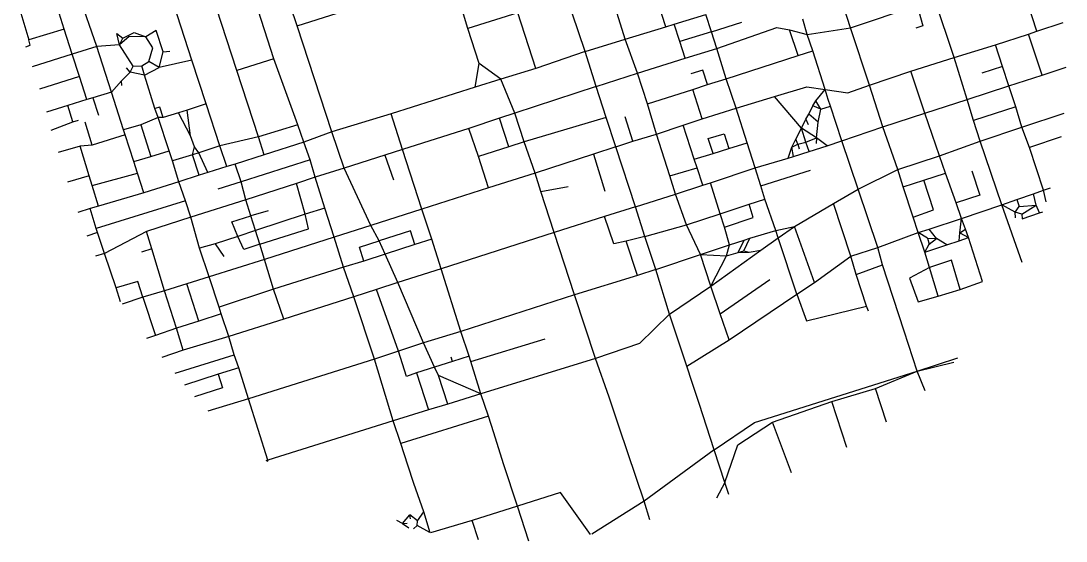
# Model space of a CAD drawing. Header units: metres. Extents: x 629109 to 631827, y 4833405 to 4836727.
# Drawn here: x 629382 to 631820, y 4833405 to 4834619 of the extents above; entities that cross this region are included whole.
import ezdxf

# ---------------------------------------------------------------- set-up
doc = ezdxf.new("R2010")
doc.units = ezdxf.units.M

msp = doc.modelspace()

# ---------------------------------------------------------------- linework, layer by layer
at = {"layer": 'ROADS'}
for points in [[(630026.4, 4834607.3), (629962.5, 4834796.5)], [(629972, 4834529.8), (629892, 4834780.2)], [(630886.6, 4834604.6), (630827.7, 4834787.9)], [(629885.7, 4834502.7), (629803, 4834756.7)], [(630424.5, 4834601.1), (630379.4, 4834752.1)], [(630792, 4834576.2), (630735.1, 4834758.6)], [(629781.1, 4834527.4), (629712.7, 4834736.8)], [(630698.5, 4834547.5), (630637.3, 4834726.6)], [(629559, 4834559.2), (629518, 4834678.2)], [(631317.5, 4834602.5), (631292.9, 4834677.8)], [(629483, 4834599), (629463.2, 4834661.3)], [(631317.5, 4834602.5), (631472.8, 4834654.5)], [(631472.8, 4834654.5), (631486, 4834606.8), (631469.5, 4834601.4)], [(631558.8, 4834532.9), (631514, 4834668.5)], [(631752, 4834594.4), (631729.8, 4834663.8)], [(629382, 4834636.6), (629400.1, 4834574.8)], [(630026.4, 4834607.3), (630119.6, 4834637)], [(630541.6, 4834637.8), (630424.5, 4834601.1)], [(630582.9, 4834507.9), (630541.6, 4834637.8)], [(630906.3, 4834611.3), (630979.6, 4834633.8)], [(630992.8, 4834593.3), (630979.6, 4834633.8)], [(629483, 4834599), (629400.1, 4834574.8)], [(629501.3, 4834541.4), (629483, 4834599)], [(630107.6, 4834359.6), (630026.4, 4834607.3)], [(630450.8, 4834519), (630424.5, 4834601.1)], [(630792, 4834576.2), (630886.6, 4834604.6)], [(630886.6, 4834604.6), (630906.3, 4834611.3)], [(630919.1, 4834570.6), (630906.3, 4834611.3)], [(630992.8, 4834593.3), (631063.6, 4834615.6)], [(631005.2, 4834554.6), (631145.5, 4834603.3)], [(631145.5, 4834603.3), (631175, 4834597.6)], [(631216.2, 4834587), (631206.2, 4834623)], [(631216.2, 4834587), (631317.5, 4834602.5)], [(631361.6, 4834468.4), (631317.5, 4834602.5)], [(631752, 4834594.4), (631813.5, 4834615.2)], [(629393.1, 4834558.3), (629403.9, 4834561.8), (629400.1, 4834574.8)], [(629611.6, 4834562.6), (629605.7, 4834589.6), (629620.1, 4834578.7)], [(629673.7, 4834581.7), (629634.3, 4834582.6), (629611.6, 4834562.6)], [(629611.6, 4834562.6), (629620.1, 4834578.7)], [(629620.1, 4834578.7), (629646.3, 4834591.6), (629673.7, 4834581.7)], [(629714.1, 4834546.5), (629697.5, 4834596), (629673.7, 4834581.7)], [(629680.5, 4834524), (629689.9, 4834555.6), (629673.7, 4834581.7)], [(630698.5, 4834547.5), (630792, 4834576.2)], [(630820.4, 4834496.9), (630792, 4834576.2)], [(630992.8, 4834593.3), (630919.1, 4834570.6)], [(631005.2, 4834554.6), (630992.8, 4834593.3)], [(631195, 4834537.6), (631175, 4834597.6)], [(631175, 4834597.6), (631216.2, 4834587)], [(631229.1, 4834548.6), (631216.2, 4834587)], [(631655.8, 4834563.2), (631732.2, 4834588)], [(631732.2, 4834588), (631752, 4834594.4)], [(631764.4, 4834492.3), (631732.2, 4834588)], [(629559, 4834559.2), (629501.3, 4834541.4)], [(629611.6, 4834562.6), (629559, 4834559.2)], [(629593.1, 4834452.6), (629559, 4834559.2)], [(629643.5, 4834513.4), (629611.6, 4834562.6)], [(630931.6, 4834531.9), (630919.1, 4834570.6)], [(630931.6, 4834531.9), (631005.2, 4834554.6)], [(631026.9, 4834483.5), (631005.2, 4834554.6)], [(631558.8, 4834532.9), (631655.8, 4834563.2)], [(631671.6, 4834512.3), (631655.8, 4834563.2)], [(629501.3, 4834541.4), (629408.1, 4834511.8)], [(629518.3, 4834489.1), (629501.3, 4834541.4)], [(629704.4, 4834509.9), (629714.1, 4834546.5)], [(629781.1, 4834527.4), (629704.4, 4834509.9)], [(629714.1, 4834546.5), (629729.3, 4834547.8)], [(629814.4, 4834425), (629781.1, 4834527.4)], [(629972, 4834529.8), (629885.7, 4834502.7)], [(630027.9, 4834376.5), (629972, 4834529.8)], [(630698.5, 4834547.5), (630582.9, 4834507.9)], [(630724, 4834465.7), (630698.5, 4834547.5)], [(630820.4, 4834496.9), (630931.6, 4834531.9)], [(631026.9, 4834483.5), (631195, 4834537.6)], [(631195, 4834537.6), (631229.1, 4834548.6)], [(631257.9, 4834458.9), (631229.1, 4834548.6)], [(631458, 4834501.6), (631558.8, 4834532.9)], [(631589.6, 4834435.3), (631558.8, 4834532.9)], [(629636.5, 4834499.3), (629628.3, 4834508.8)], [(629636.5, 4834499.3), (629643.5, 4834513.4)], [(629643.5, 4834513.4), (629664, 4834513.9)], [(629664, 4834513.9), (629680.5, 4834524)], [(629670.3, 4834492.3), (629664, 4834513.9)], [(629670.3, 4834492.3), (629704.4, 4834509.9)], [(629704.4, 4834509.9), (629680.5, 4834524)], [(629935.9, 4834348), (629885.7, 4834502.7)], [(630441.9, 4834464.1), (630450.8, 4834519)], [(630501.3, 4834483), (630450.8, 4834519)], [(630582.9, 4834507.9), (630501.3, 4834483)], [(630983.7, 4834470), (630972.8, 4834503.8), (630945.1, 4834495)], [(631361.6, 4834468.4), (631458, 4834501.6)], [(631490.7, 4834403.2), (631458, 4834501.6)], [(631671.6, 4834512.3), (631623.4, 4834496.5)], [(631686.5, 4834466.8), (631671.6, 4834512.3)], [(631764.4, 4834492.3), (631820.3, 4834510.7)], [(629518.3, 4834489.1), (629425.1, 4834459.2)], [(629535.9, 4834435.1), (629518.3, 4834489.1)], [(629593.1, 4834452.6), (629616.7, 4834478.5)], [(629616.7, 4834478.5), (629636.5, 4834499.3)], [(629617.7, 4834468.2), (629616.7, 4834478.5)], [(629670.3, 4834492.3), (629636.5, 4834499.3)], [(629694.3, 4834414), (629670.3, 4834492.3)], [(630501.3, 4834483), (630441.9, 4834464.1)], [(630533.9, 4834403.2), (630501.3, 4834483)], [(630724, 4834465.7), (630820.4, 4834496.9)], [(630843.5, 4834424.8), (630820.4, 4834496.9)], [(630983.7, 4834470), (631026.9, 4834483.5)], [(631050.5, 4834414.9), (631026.9, 4834483.5)], [(631686.5, 4834466.8), (631764.4, 4834492.3)], [(629593.1, 4834452.6), (629549.8, 4834439.3)], [(629621.5, 4834364.3), (629593.1, 4834452.6)], [(630441.9, 4834464.1), (630245.4, 4834401.6)], [(630724, 4834465.7), (630533.9, 4834403.2)], [(630747.2, 4834393.5), (630724, 4834465.7)], [(630843.5, 4834424.8), (630949.2, 4834458.7)], [(630949.2, 4834458.7), (630983.7, 4834470)], [(630971.2, 4834389.9), (630949.2, 4834458.7)], [(631139.8, 4834442.1), (631215.1, 4834464.7), (631257.9, 4834458.9)], [(631236.1, 4834432.5), (631257.9, 4834458.9)], [(631265.5, 4834434.9), (631257.9, 4834458.9)], [(631257.9, 4834458.9), (631311, 4834450.9)], [(631311, 4834450.9), (631361.6, 4834468.4)], [(631392.9, 4834371.3), (631361.6, 4834468.4)], [(631589.6, 4834435.3), (631686.5, 4834466.8)], [(631702.8, 4834418.2), (631686.5, 4834466.8)], [(629535.9, 4834435.1), (629491.1, 4834421.2)], [(629549.8, 4834439.3), (629535.9, 4834435.1)], [(629549.8, 4834439.3), (629562.9, 4834398.8)], [(631050.5, 4834414.9), (631139.8, 4834442.1)], [(631202.8, 4834368), (631139.8, 4834442.1)], [(631229.8, 4834420.2), (631236.1, 4834432.5)], [(631248.3, 4834412.8), (631236.1, 4834432.5)], [(631270.8, 4834419.4), (631265.5, 4834434.9)], [(631490.7, 4834403.2), (631589.6, 4834435.3)], [(631604.5, 4834386.2), (631589.6, 4834435.3)], [(629491.1, 4834421.2), (629441.3, 4834405.3)], [(629503, 4834383.4), (629491.1, 4834421.2)], [(629714.2, 4834393.2), (629706.4, 4834417.6), (629694.3, 4834414)], [(629701.9, 4834393.2), (629694.3, 4834414)], [(629749.4, 4834404.2), (629714.2, 4834393.2)], [(629769.6, 4834410.1), (629749.4, 4834404.2)], [(629777.8, 4834350.7), (629749.4, 4834404.2)], [(629814.4, 4834425), (629769.6, 4834410.1)], [(629777.8, 4834350.7), (629769.6, 4834410.1)], [(629846.3, 4834326.8), (629814.4, 4834425)], [(630864.7, 4834354), (630843.5, 4834424.8)], [(630971.2, 4834389.9), (631050.5, 4834414.9)], [(631076.6, 4834334.5), (631050.5, 4834414.9)], [(631219.9, 4834401), (631229.8, 4834420.2)], [(631248.3, 4834412.8), (631229.8, 4834420.2)], [(631242.2, 4834382.7), (631248.3, 4834412.8)], [(631248.3, 4834412.8), (631270.8, 4834419.4)], [(631296.9, 4834339.1), (631270.8, 4834419.4)], [(631702.8, 4834418.2), (631604.5, 4834386.2)], [(631717, 4834370.8), (631702.8, 4834418.2)], [(629452.9, 4834363.3), (629503, 4834383.4)], [(629503, 4834383.4), (629516, 4834387.2)], [(629548.3, 4834329), (629531.5, 4834382.3)], [(629701.9, 4834393.2), (629661.5, 4834376.5)], [(629727.6, 4834315.7), (629701.9, 4834393.2)], [(629714.2, 4834393.2), (629701.9, 4834393.2)], [(630245.4, 4834401.6), (630107.6, 4834359.6)], [(630272, 4834318.5), (630245.4, 4834401.6)], [(630498.4, 4834391.5), (630427.1, 4834367.6)], [(630533.9, 4834403.2), (630498.4, 4834391.5)], [(630519.9, 4834325.1), (630498.4, 4834391.5)], [(630556.4, 4834336.5), (630533.9, 4834403.2)], [(630747.2, 4834393.5), (630556.4, 4834336.5)], [(630770, 4834324.7), (630747.2, 4834393.5)], [(630809.3, 4834337.7), (630791.4, 4834394.6)], [(630926.6, 4834375.5), (630971.2, 4834389.9)], [(631202.8, 4834368), (631213.4, 4834389.2)], [(631213.4, 4834389.2), (631219.9, 4834401)], [(631213.4, 4834389.2), (631218.4, 4834376.9)], [(631242.2, 4834382.7), (631219.9, 4834401)], [(631238.2, 4834345.6), (631242.2, 4834382.7)], [(631392.9, 4834371.3), (631490.7, 4834403.2)], [(631524.9, 4834303.7), (631490.7, 4834403.2)], [(631619.5, 4834338.3), (631604.5, 4834386.2)], [(631717, 4834370.8), (631815.7, 4834403.3)], [(629661.5, 4834376.5), (629621.5, 4834364.3)], [(629625.1, 4834352.5), (629621.5, 4834364.3)], [(629661.5, 4834376.5), (629685.1, 4834302.3)], [(630027.9, 4834376.5), (629935.9, 4834348)], [(630041.9, 4834336), (630027.9, 4834376.5)], [(630107.6, 4834359.6), (630041.9, 4834336)], [(630136.4, 4834275.1), (630107.6, 4834359.6)], [(630427.1, 4834367.6), (630272, 4834318.5)], [(630449.7, 4834302.4), (630427.1, 4834367.6)], [(630864.7, 4834354), (630926.6, 4834375.5)], [(630953, 4834296), (630926.6, 4834375.5)], [(630996.9, 4834309.3), (630985, 4834344.6), (631022.8, 4834355.4), (631033.4, 4834321.2)], [(631190.1, 4834343), (631202.8, 4834368)], [(631213.5, 4834335.3), (631202.8, 4834368)], [(631238.2, 4834345.6), (631202.8, 4834368)], [(631296.9, 4834339.1), (631392.9, 4834371.3)], [(631427.8, 4834272.1), (631392.9, 4834371.3)], [(631619.5, 4834338.3), (631717, 4834370.8)], [(631734.6, 4834323.2), (631717, 4834370.8)], [(629625.1, 4834352.5), (629548.3, 4834329)], [(629645.2, 4834290.4), (629625.1, 4834352.5)], [(629787.3, 4834324.4), (629777.8, 4834350.7)], [(629935.9, 4834348), (629846.3, 4834326.8)], [(629949.5, 4834305.8), (629935.9, 4834348)], [(630041.9, 4834336), (629949.5, 4834305.8)], [(630056.4, 4834294.1), (630041.9, 4834336)], [(630556.4, 4834336.5), (630519.9, 4834325.1)], [(630581.3, 4834263), (630556.4, 4834336.5)], [(630770, 4834324.7), (630809.3, 4834337.7)], [(630809.3, 4834337.7), (630864.7, 4834354)], [(630896, 4834256.8), (630864.7, 4834354)], [(631033.4, 4834321.2), (631076.6, 4834334.5)], [(631094.7, 4834275.5), (631076.6, 4834334.5)], [(631180.2, 4834323.7), (631190.1, 4834343)], [(631180.2, 4834323.7), (631194.1, 4834330.7)], [(631194.1, 4834330.7), (631190.1, 4834343)], [(631194.1, 4834330.7), (631213.5, 4834335.3)], [(631194.1, 4834330.7), (631197.5, 4834320.3)], [(631213.5, 4834335.3), (631238.2, 4834345.6)], [(631220.6, 4834313.7), (631213.5, 4834335.3)], [(631238.2, 4834345.6), (631237.5, 4834332.9)], [(631263.2, 4834327.5), (631238.2, 4834345.6)], [(631263.2, 4834327.5), (631296.9, 4834339.1)], [(631335.4, 4834225.7), (631296.9, 4834339.1)], [(631524.9, 4834303.7), (631619.5, 4834338.3)], [(631670.2, 4834189.5), (631619.5, 4834338.3)], [(631808.7, 4834348.1), (631734.6, 4834323.2)], [(629520.4, 4834326.2), (629468.6, 4834311.9)], [(629548.3, 4834329), (629520.4, 4834326.2)], [(629541.4, 4834257.2), (629520.4, 4834326.2)], [(629685.1, 4834302.3), (629727.6, 4834315.7)], [(629735.3, 4834291.8), (629727.6, 4834315.7)], [(629781.9, 4834306.4), (629735.3, 4834291.8)], [(629781.9, 4834306.4), (629787.3, 4834324.4)], [(629797, 4834310.9), (629781.9, 4834306.4)], [(629798, 4834258.4), (629781.9, 4834306.4)], [(629797, 4834310.9), (629787.3, 4834324.4)], [(629846.3, 4834326.8), (629797, 4834310.9)], [(629818.2, 4834264.5), (629797, 4834310.9)], [(629862.6, 4834278.5), (629846.3, 4834326.8)], [(630272, 4834318.5), (630231.1, 4834305.2)], [(630317.5, 4834179.3), (630272, 4834318.5)], [(630519.9, 4834325.1), (630449.7, 4834302.4)], [(630718.1, 4834308), (630581.3, 4834263)], [(630770, 4834324.7), (630718.1, 4834308)], [(630718.1, 4834308), (630744.5, 4834221.2)], [(630815.7, 4834185.1), (630770, 4834324.7)], [(630953, 4834296), (630996.9, 4834309.3)], [(630996.9, 4834309.3), (631033.4, 4834321.2)], [(631172.1, 4834298.2), (631180.2, 4834323.7)], [(631184.1, 4834302), (631180.2, 4834323.7)], [(631184.1, 4834302), (631220.6, 4834313.7)], [(631220.6, 4834313.7), (631263.2, 4834327.5)], [(631767.3, 4834223.6), (631734.6, 4834323.2)], [(629645.2, 4834290.4), (629685.1, 4834302.3)], [(629653.8, 4834263.6), (629645.2, 4834290.4)], [(629750.5, 4834243.3), (629735.3, 4834291.8)], [(629882.2, 4834284.7), (629862.6, 4834278.5)], [(629949.5, 4834305.8), (629882.2, 4834284.7)], [(629895.9, 4834242.8), (629882.2, 4834284.7)], [(630056.4, 4834294.1), (629895.9, 4834242.8)], [(630068.6, 4834253.7), (630056.4, 4834294.1)], [(630231.1, 4834305.2), (630136.4, 4834275.1)], [(630231.1, 4834305.2), (630251.2, 4834247.7)], [(630473, 4834229.2), (630449.7, 4834302.4)], [(630959.3, 4834275.7), (630953, 4834296)], [(631094.7, 4834275.5), (631172.1, 4834298.2)], [(631172.1, 4834298.2), (631184.1, 4834302)], [(631427.8, 4834272.1), (631524.9, 4834303.7)], [(631539.2, 4834263.4), (631524.9, 4834303.7)], [(629548.6, 4834234.5), (629653.8, 4834263.6)], [(629668.4, 4834217.5), (629653.8, 4834263.6)], [(629798, 4834258.4), (629750.5, 4834243.3)], [(629818.2, 4834264.5), (629798, 4834258.4)], [(629862.6, 4834278.5), (629818.2, 4834264.5)], [(630136.4, 4834275.1), (630068.6, 4834253.7)], [(630198.3, 4834141), (630136.4, 4834275.1)], [(630581.3, 4834263), (630473, 4834229.2)], [(630594.9, 4834220.7), (630581.3, 4834263)], [(630896, 4834256.8), (630959.3, 4834275.7)], [(630973, 4834235.3), (630959.3, 4834275.7)], [(630990.5, 4834240.8), (631094.7, 4834275.5)], [(631108, 4834233.4), (631094.7, 4834275.5)], [(631108, 4834233.4), (631223.9, 4834270.7)], [(631335.4, 4834225.7), (631427.8, 4834272.1)], [(631440.2, 4834231.4), (631427.8, 4834272.1)], [(631488.2, 4834246.9), (631539.2, 4834263.4)], [(631563.5, 4834193.8), (631539.2, 4834263.4)], [(631600, 4834268.9), (631619.1, 4834212), (631563.5, 4834193.8)], [(629541.4, 4834257.2), (629491, 4834242.3)], [(629548.6, 4834234.5), (629541.4, 4834257.2)], [(629563.1, 4834186.6), (629548.6, 4834234.5)], [(629750.5, 4834243.3), (629668.4, 4834217.5)], [(629765.9, 4834198.4), (629750.5, 4834243.3)], [(629895.9, 4834242.8), (629841.7, 4834225.7)], [(629906.7, 4834201.4), (629895.9, 4834242.8)], [(630024.7, 4834239.5), (629906.7, 4834201.4)], [(630068.6, 4834253.7), (630024.7, 4834239.5)], [(630045.3, 4834167.3), (630024.7, 4834239.5)], [(630090.7, 4834181.7), (630068.6, 4834253.7)], [(630908.9, 4834214.4), (630896, 4834256.8)], [(630908.9, 4834214.4), (630973, 4834235.3)], [(630973, 4834235.3), (630990.5, 4834240.8)], [(631013.1, 4834168.8), (630990.5, 4834240.8)], [(631117.7, 4834202.7), (631108, 4834233.4)], [(631440.2, 4834231.4), (631488.2, 4834246.9)], [(631463.4, 4834160.3), (631511.3, 4834177.9), (631488.2, 4834246.9)], [(629668.4, 4834217.5), (629563.1, 4834186.6)], [(630473, 4834229.2), (630317.5, 4834179.3)], [(630594.9, 4834220.7), (630658.5, 4834232.5)], [(630625.7, 4834124.7), (630594.9, 4834220.7)], [(630815.7, 4834185.1), (630908.9, 4834214.4)], [(630934.7, 4834142.9), (630908.9, 4834214.4)], [(631277.5, 4834192.4), (631335.4, 4834225.7)], [(631381.2, 4834089.6), (631335.4, 4834225.7)], [(631463.4, 4834160.3), (631440.2, 4834231.4)], [(631705.2, 4834201.8), (631743.9, 4834215.3)], [(631743.9, 4834215.3), (631767.3, 4834223.6)], [(631750.2, 4834188.5), (631743.9, 4834215.3)], [(631767.3, 4834223.6), (631784.2, 4834229.1)], [(631773.8, 4834196.6), (631767.3, 4834223.6)], [(629563.1, 4834186.6), (629543.5, 4834180.5)], [(629765.9, 4834198.4), (629557.5, 4834133.9)], [(629778.6, 4834160.6), (629765.9, 4834198.4)], [(629906.7, 4834201.4), (629778.6, 4834160.6)], [(629918.5, 4834163.4), (629906.7, 4834201.4)], [(630815.7, 4834185.1), (630743.4, 4834162.5)], [(630837.9, 4834115.7), (630815.7, 4834185.1)], [(631013.1, 4834168.8), (631080.8, 4834190.9)], [(631023.7, 4834137.5), (631090.6, 4834159.9), (631080.8, 4834190.9)], [(631080.8, 4834190.9), (631117.7, 4834202.7)], [(631143, 4834129.2), (631117.7, 4834202.7)], [(631186.6, 4834139), (631277.5, 4834192.4)], [(631317.8, 4834069.3), (631277.5, 4834192.4)], [(631576.1, 4834157.6), (631563.5, 4834193.8)], [(631576.1, 4834157.6), (631670.2, 4834189.5)], [(631670.2, 4834189.5), (631705.2, 4834201.8)], [(631717.5, 4834054.8), (631670.2, 4834189.5)], [(631701.3, 4834172), (631670.2, 4834189.5)], [(631701.3, 4834172), (631710.8, 4834185.3)], [(631705.2, 4834201.8), (631710.8, 4834185.3)], [(631710.8, 4834185.3), (631750.2, 4834188.5)], [(631716.9, 4834167.4), (631750.2, 4834188.5)], [(631758.5, 4834170.5), (631750.2, 4834188.5)], [(629543.5, 4834180.5), (629514.8, 4834171.2)], [(629557.5, 4834133.9), (629543.5, 4834180.5)], [(629778.6, 4834160.6), (629675.1, 4834127.2)], [(629798.9, 4834088.6), (629778.6, 4834160.6)], [(629888.2, 4834115.7), (629874.2, 4834149.6), (629918.5, 4834163.4)], [(629958.7, 4834175.7), (629918.5, 4834163.4)], [(629929.1, 4834129.4), (629918.5, 4834163.4)], [(630045.3, 4834167.3), (629929.1, 4834129.4)], [(629939.4, 4834097.6), (630053.2, 4834133.1), (630045.3, 4834167.3)], [(630090.7, 4834181.7), (630045.3, 4834167.3)], [(630112.9, 4834113.7), (630090.7, 4834181.7)], [(630317.5, 4834179.3), (630198.3, 4834141)], [(630340.3, 4834109.2), (630317.5, 4834179.3)], [(630743.4, 4834162.5), (630625.7, 4834124.7)], [(630793.9, 4834104.9), (630765.5, 4834098.5), (630743.4, 4834162.5)], [(630934.7, 4834142.9), (631013.1, 4834168.8)], [(631023.7, 4834137.5), (631013.1, 4834168.8)], [(631475.1, 4834124.6), (631463.4, 4834160.3)], [(631716.9, 4834167.4), (631701.3, 4834172)], [(631702.3, 4834158.9), (631701.3, 4834172)], [(631716.9, 4834167.4), (631717.6, 4834157), (631758.5, 4834170.5)], [(631758.5, 4834170.5), (631765.8, 4834172.9)], [(630198.3, 4834141), (630112.9, 4834113.7)], [(630217.7, 4834105.3), (630198.3, 4834141)], [(630837.9, 4834115.7), (630934.7, 4834142.9)], [(630967.4, 4834073.7), (630934.7, 4834142.9)], [(631034.7, 4834096.3), (631023.7, 4834137.5)], [(631143, 4834129.2), (631186.6, 4834139)], [(631148.4, 4834112.1), (631186.6, 4834139)], [(631233.3, 4834008.5), (631186.6, 4834139)], [(631500.7, 4834132.9), (631576.1, 4834157.6)], [(631572.4, 4834124.4), (631576.1, 4834157.6)], [(631586, 4834132.5), (631576.1, 4834157.6)], [(629560.9, 4834124.5), (629535.5, 4834116.5)], [(629560.9, 4834124.5), (629557.5, 4834133.9)], [(629576.6, 4834076.1), (629560.9, 4834124.5)], [(629675.1, 4834127.2), (629576.6, 4834076.1)], [(629687.7, 4834087), (629675.1, 4834127.2)], [(629888.2, 4834115.7), (629835.2, 4834098.7)], [(629929.1, 4834129.4), (629888.2, 4834115.7)], [(629939.4, 4834097.6), (629901.9, 4834085.2), (629888.2, 4834115.7)], [(629939.4, 4834097.6), (629929.1, 4834129.4)], [(630112.9, 4834113.7), (629950.5, 4834061.5)], [(630134.6, 4834044.2), (630112.9, 4834113.7)], [(630301.3, 4834096.8), (630291, 4834128.9), (630217.7, 4834105.3)], [(630625.7, 4834124.7), (630362.3, 4834039.9)], [(630673.5, 4833979.7), (630625.7, 4834124.7)], [(630837.9, 4834115.7), (630793.9, 4834104.9)], [(630863.5, 4834038.7), (630837.9, 4834115.7)], [(631068.2, 4834082.3), (631082.6, 4834111.6)], [(631069.5, 4834107.2), (631082.6, 4834111.6)], [(631082.6, 4834111.6), (631143, 4834129.2)], [(631107.8, 4834083.8), (631148.4, 4834112.1)], [(631148.4, 4834112.1), (631143, 4834129.2)], [(631191.8, 4833981.2), (631148.4, 4834112.1)], [(631381.2, 4834089.6), (631475.1, 4834124.6)], [(631475.1, 4834124.6), (631500.7, 4834132.9)], [(631490.4, 4834078.9), (631475.1, 4834124.6)], [(631496.7, 4834111.8), (631475.1, 4834124.6)], [(631496.7, 4834111.8), (631500.9, 4834097.5)], [(631496.7, 4834111.8), (631517.9, 4834111)], [(631517.9, 4834111), (631500.7, 4834132.9)], [(631570.6, 4834105.8), (631572.4, 4834124.4)], [(631570.6, 4834105.8), (631592.9, 4834113.3)], [(631572.4, 4834124.4), (631586, 4834132.5)], [(631572.4, 4834124.4), (631592.9, 4834113.3)], [(631573.1, 4833991.6), (631625.1, 4834010.3), (631592.9, 4834113.3)], [(631592.9, 4834113.3), (631586, 4834132.5)], [(629687.7, 4834087), (629663.1, 4834078.8)], [(629716.6, 4833988.7), (629687.7, 4834087)], [(629835.2, 4834098.7), (629798.9, 4834088.6)], [(629820.9, 4834021.3), (629798.9, 4834088.6)], [(629835.2, 4834098.7), (629855.2, 4834068.8)], [(629950.5, 4834061.5), (629939.4, 4834097.6)], [(630182.2, 4834058.2), (630172, 4834090.5), (630217.7, 4834105.3)], [(630231.4, 4834074.5), (630217.7, 4834105.3)], [(630301.3, 4834096.8), (630231.4, 4834074.5)], [(630340.3, 4834109.2), (630301.3, 4834096.8)], [(630362.3, 4834039.9), (630340.3, 4834109.2)], [(630820.5, 4834024.6), (630793.9, 4834104.9)], [(630967.4, 4834073.7), (631034.7, 4834096.3)], [(631028, 4834070.3), (631034.7, 4834096.3)], [(631034.7, 4834096.3), (631069.5, 4834107.2)], [(631055.2, 4834078.1), (631069.5, 4834107.2)], [(631317.8, 4834069.3), (631381.2, 4834089.6)], [(631392.3, 4834049.6), (631381.2, 4834089.6)], [(631490.4, 4834078.9), (631500.9, 4834097.5)], [(631490.4, 4834078.9), (631541.9, 4834096.2)], [(631500.9, 4834097.5), (631517.9, 4834111)], [(631541.9, 4834096.2), (631517.9, 4834111)], [(631541.9, 4834096.2), (631570.6, 4834105.8)], [(629576.6, 4834076.1), (629556.1, 4834069.5)], [(629604, 4833995.6), (629576.6, 4834076.1)], [(630231.4, 4834074.5), (630182.2, 4834058.2)], [(630261.4, 4834008.1), (630231.4, 4834074.5)], [(630863.5, 4834038.7), (630967.4, 4834073.7)], [(630991.2, 4834000), (630967.4, 4834073.7)], [(630967.4, 4834073.7), (631028, 4834070.3)], [(630991.2, 4834000), (631107.8, 4834083.8)], [(630991.2, 4834000), (631028, 4834070.3)], [(631028, 4834070.3), (631055.2, 4834078.1)], [(631055.2, 4834078.1), (631068.2, 4834082.3)], [(631055.2, 4834078.1), (631080.6, 4834078.6)], [(631068.2, 4834082.3), (631080.6, 4834078.6)], [(631080.6, 4834078.6), (631107.8, 4834083.8)], [(631233.3, 4834008.5), (631317.8, 4834069.3)], [(631330.9, 4834027.1), (631317.8, 4834069.3)], [(631502, 4834043), (631490.4, 4834078.9)], [(629950.5, 4834061.5), (629820.9, 4834021.3)], [(629971.6, 4833992.4), (629950.5, 4834061.5)], [(630134.6, 4834044.2), (629971.6, 4833992.4)], [(630182.2, 4834058.2), (630134.6, 4834044.2)], [(630158.7, 4833975), (630134.6, 4834044.2)], [(630362.3, 4834039.9), (630261.4, 4834008.1)], [(630408.1, 4833893.9), (630362.3, 4834039.9)], [(630863.5, 4834038.7), (630820.5, 4834024.6)], [(630894.8, 4833934.1), (630863.5, 4834038.7)], [(631330.9, 4834027.1), (631392.3, 4834049.6)], [(631442.6, 4833894.8), (631392.3, 4834049.6)], [(631502, 4834043), (631454.9, 4834018.4), (631475.1, 4833962.9), (631522.1, 4833976.6)], [(631573.1, 4833991.6), (631553, 4834060.3), (631502, 4834043)], [(631522.1, 4833976.6), (631502, 4834043)], [(629820.9, 4834021.3), (629769.2, 4834005.2)], [(629844.7, 4833950.5), (629820.9, 4834021.3)], [(630820.5, 4834024.6), (630673.5, 4833979.7)], [(631013.5, 4833935), (631128.9, 4834015.2)], [(631355, 4833953.1), (631330.9, 4834027.1)], [(629666.5, 4833973.6), (629654.6, 4834010.8), (629604, 4833995.6)], [(629614.3, 4833963.4), (629604, 4833995.6)], [(629769.2, 4834005.2), (629716.6, 4833988.7)], [(629796.9, 4833917.8), (629769.2, 4834005.2)], [(629971.6, 4833992.4), (629844.7, 4833950.5)], [(629995.2, 4833922.7), (629971.6, 4833992.4)], [(630211.7, 4833991.6), (630158.7, 4833975)], [(630261.4, 4834008.1), (630211.7, 4833991.6)], [(630262.6, 4833847.6), (630211.7, 4833991.6)], [(630321.2, 4833867.2), (630261.4, 4834008.1)], [(630894.8, 4833934.1), (630991.2, 4834000)], [(631013.5, 4833935), (630991.2, 4834000)], [(631191.8, 4833981.2), (631233.3, 4834008.5)], [(631522.1, 4833976.6), (631573.1, 4833991.6)], [(629666.5, 4833973.6), (629618.2, 4833957.3)], [(629716.6, 4833988.7), (629666.5, 4833973.6)], [(629666.5, 4833973.6), (629696, 4833884.2)], [(629744.7, 4833901.3), (629716.6, 4833988.7)], [(630158.7, 4833975), (629995.2, 4833922.7)], [(630206.7, 4833829.3), (630158.7, 4833975)], [(630673.5, 4833979.7), (630408.1, 4833893.9)], [(630722.5, 4833831), (630673.5, 4833979.7)], [(631033.9, 4833874.4), (631191.8, 4833981.2)], [(631191.8, 4833981.2), (631214.3, 4833918.8), (631355, 4833953.1)], [(629849.3, 4833934.7), (629844.7, 4833950.5)], [(631359, 4833940.9), (631355, 4833953.1)], [(629796.9, 4833917.8), (629744.7, 4833901.3)], [(629849.3, 4833934.7), (629796.9, 4833917.8)], [(629867, 4833882.2), (629849.3, 4833934.7)], [(629995.2, 4833922.7), (629867, 4833882.2)], [(630894.8, 4833934.1), (630825, 4833865.7), (630722.5, 4833831)], [(630935.2, 4833812.6), (630894.8, 4833934.1)], [(631033.9, 4833874.4), (631013.5, 4833935)], [(629744.7, 4833901.3), (629696, 4833884.2)], [(629760.8, 4833850.1), (629744.7, 4833901.3)], [(630408.1, 4833893.9), (630321.2, 4833867.2)], [(630427.4, 4833836), (630408.1, 4833893.9)], [(631473, 4833801.4), (631442.6, 4833894.8)], [(629696, 4833884.2), (629674.6, 4833877.7)], [(629867, 4833882.2), (629760.8, 4833850.1)], [(629879.8, 4833839.7), (629867, 4833882.2)], [(630321.2, 4833867.2), (630262.6, 4833847.6)], [(630347.1, 4833810.4), (630321.2, 4833867.2)], [(630431.4, 4833823.9), (630604.9, 4833876.9)], [(630935.2, 4833812.6), (631033.9, 4833874.4)], [(629760.8, 4833850.1), (629710.4, 4833833.1)], [(630262.6, 4833847.6), (630206.7, 4833829.3)], [(630304.7, 4833797.7), (630281.5, 4833788.7), (630262.6, 4833847.6)], [(629742.1, 4833796.3), (629879.8, 4833839.7)], [(629890, 4833809.2), (629879.8, 4833839.7)], [(630206.7, 4833829.3), (629912.7, 4833737)], [(630250.8, 4833685.6), (630206.7, 4833829.3)], [(630388.8, 4833824.1), (630347.1, 4833810.4)], [(630388.8, 4833824.1), (630385.7, 4833834)], [(630427.4, 4833836), (630388.8, 4833824.1)], [(630431.4, 4833823.9), (630427.4, 4833836)], [(630454.9, 4833748.6), (630431.4, 4833823.9)], [(630722.5, 4833831), (630454.9, 4833748.6)], [(630754.3, 4833740.6), (630722.5, 4833831)], [(631473, 4833801.4), (631567.5, 4833832.6)], [(631473, 4833801.4), (631558.4, 4833822.2)], [(629890, 4833809.2), (629842.4, 4833793.9)], [(629912.7, 4833737), (629890, 4833809.2)], [(630347.1, 4833810.4), (630304.7, 4833797.7)], [(630304.7, 4833797.7), (630332.8, 4833710.9)], [(630356.2, 4833791.5), (630347.1, 4833810.4)], [(630948, 4833774.6), (630935.2, 4833812.6)], [(630999.5, 4833617.8), (631093.4, 4833681.4), (631473, 4833801.4)], [(631375.5, 4833760.9), (631473, 4833801.4)], [(631491.5, 4833755.7), (631473, 4833801.4)], [(629842.4, 4833793.9), (629763.5, 4833768.5)], [(629842.4, 4833793.9), (629852.4, 4833762.4), (629786.9, 4833741.1)], [(630378.3, 4833723.9), (630356.2, 4833791.5)], [(630454.9, 4833748.6), (630356.2, 4833791.5)], [(630964.1, 4833725.8), (630948, 4833774.6)], [(630454.9, 4833748.6), (630378.3, 4833723.9)], [(630472.5, 4833696.1), (630454.9, 4833748.6)], [(631274, 4833730.6), (631375.5, 4833760.9)], [(631401.6, 4833682.6), (631375.5, 4833760.9)], [(629912.7, 4833737), (629818, 4833708.2)], [(629958.2, 4833593.5), (629912.7, 4833737)], [(630378.3, 4833723.9), (630332.8, 4833710.9)], [(630778.7, 4833668.4), (630754.3, 4833740.6)], [(630999.5, 4833617.8), (630964.1, 4833725.8)], [(631135, 4833681.9), (631274, 4833730.6)], [(631309.1, 4833623.3), (631274, 4833730.6)], [(630332.8, 4833710.9), (630250.8, 4833685.6)], [(630250.8, 4833685.6), (629958.2, 4833593.5)], [(630268.2, 4833632.5), (630250.8, 4833685.6)], [(630472.5, 4833696.1), (630268.2, 4833632.5)], [(630485.4, 4833657.2), (630472.5, 4833696.1)], [(631023.8, 4833541.6), (631054.6, 4833629.6), (631135, 4833681.9)], [(631179.5, 4833563.8), (631135, 4833681.9)], [(630508, 4833585), (630485.4, 4833657.2)], [(630836.2, 4833497.5), (630778.7, 4833668.4)], [(630284.5, 4833581.7), (630268.2, 4833632.5)], [(630999.5, 4833617.8), (630836.2, 4833497.5)], [(631023.8, 4833541.6), (630999.5, 4833617.8)], [(629958.2, 4833593.5), (629953, 4833591.9)], [(629958.2, 4833593.5), (629956.3, 4833589.6)], [(630298.7, 4833539.3), (630284.5, 4833581.7)], [(630540.3, 4833485.9), (630508, 4833585)], [(630322.2, 4833473.1), (630298.7, 4833539.3)], [(631023.8, 4833541.6), (631004.9, 4833504.5)], [(631033.5, 4833513.8), (631023.8, 4833541.6)], [(630710.5, 4833420.3), (630641, 4833517.9), (630540.3, 4833485.9)], [(630540.3, 4833485.9), (630434.8, 4833453.1)], [(630566.8, 4833404.7), (630540.3, 4833485.9)], [(630836.2, 4833497.5), (630713.7, 4833420.8)], [(630849.3, 4833454.3), (630836.2, 4833497.5)], [(630272.1, 4833445.5), (630258.8, 4833453.1)], [(630272.1, 4833445.5), (630289.2, 4833466.3)], [(630307.5, 4833452.3), (630289.2, 4833466.3)], [(630291.1, 4833456.4), (630289.2, 4833466.3)], [(630307.5, 4833452.3), (630322.2, 4833473.1)], [(630337.1, 4833424.3), (630322.2, 4833473.1)], [(630434.8, 4833453.1), (630337.7, 4833424.1)], [(630449.2, 4833407.6), (630434.8, 4833453.1)], [(630272.1, 4833445.5), (630283.4, 4833446.3)], [(630272.1, 4833445.5), (630286.8, 4833435.8)], [(630297.6, 4833433.3), (630306.3, 4833440.9)], [(630306.3, 4833440.9), (630307.5, 4833452.3)], [(630336.2, 4833424.5), (630306.3, 4833440.9)]]:
    msp.add_lwpolyline(points, dxfattribs=at)

doc.saveas('drawing.dxf')
